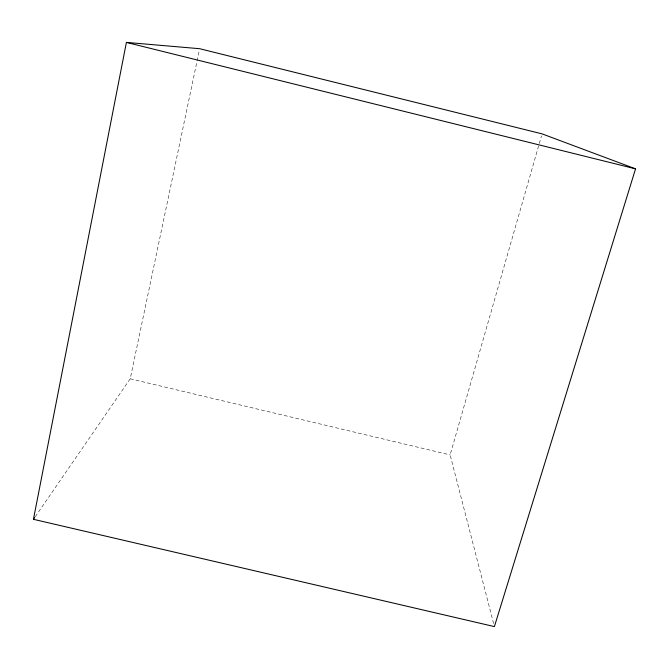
<?xml version="1.0" encoding="UTF-8"?>
<svg xmlns="http://www.w3.org/2000/svg" width="669" height="669" viewBox="0 0 669 669"><rect width="100%" height="100%" fill="white"/><g stroke="black" fill="none" stroke-linecap="round" stroke-linejoin="round"><path stroke-width="0.5" stroke-dasharray="3.35 2.51" d="M35.223 516.736L130.212 378.805L199.429 49.723M493.613 623.567L450.128 454.895L541.489 135.874M130.212 378.805L450.128 454.895"/><path stroke-width="1" d="M33.45 519.311L126.399 42.406L199.638 48.703L542.066 133.867L635.55 168.847L494.399 626.594L33.45 519.311L34.629 517.597M126.399 42.406L635.55 168.847"/></g></svg>
